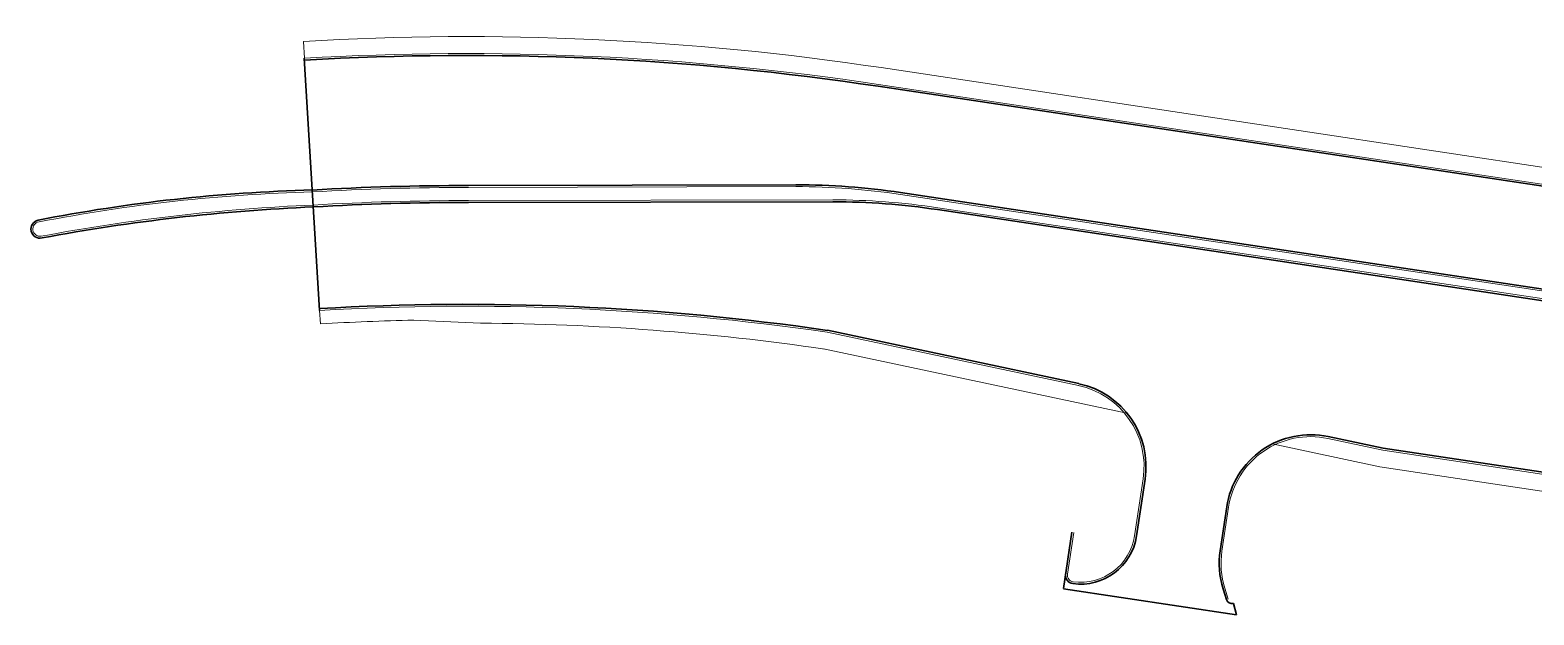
# Model space of a CAD drawing. Extents: x 2536801 to 2538856, y 7112140 to 7131569.
# Drawn here: x 2536801 to 2537332, y 7115363 to 7115570 of the extents above; entities that cross this region are included whole.
import ezdxf

# ---------------------------------------------------------------- set-up
doc = ezdxf.new("R2010")
doc.units = 0
doc.header["$LTSCALE"] = 100
doc.header["$MEASUREMENT"] = 0
for name, color, linetype, lineweight in [('D_BOC_MISC', 6, 'Continuous', 13), ('D_BOC_XST', 4, 'Continuous', 13), ('D_DRVWY_1', 6, 'Continuous', 30), ('D_FOC_XST', 4, 'Continuous', 30)]:
    doc.layers.add(name, color=color, linetype=linetype, lineweight=lineweight)

msp = doc.modelspace()

# ---------------------------------------------------------------- linework, layer by layer
at = {"layer": 'D_BOC_MISC'}
for p, q in [((2536897.47, 7115565.98), (2536897.82, 7115559.99)), ((2537101.7, 7115556.68), (2537498.73, 7115496.9)), ((2536903.22, 7115470.82), (2536903.5, 7115466.08)), ((2536960.1, 7115466.31), (2536936.46, 7115467.38)), ((2537081.3, 7115457.27), (2537188.61, 7115434.49)), ((2537239.92, 7115423.6), (2537277.97, 7115415.53)), ((2537277.97, 7115415.53), (2537493.35, 7115383.1))]:
    msp.add_line(p, q, dxfattribs=at)
at = {"layer": 'D_BOC_MISC', "extrusion": (0, 0, -1)}
for radius, start, end in [(985.67, 86.65631, 98.56182), (885.58, 86.66911, 88.80347), (884.33, 90.33346, 98.24211)]:
    msp.add_arc((-2536954.96, 7114581.99), radius, start, end, dxfattribs=at)
at = {"layer": 'D_BOC_XST', "lineweight": 0}
for p, q in [((2537100.79, 7115550.75), (2537497.83, 7115490.97)), ((2536955.81, 7115514.33), (2537071.6, 7115514.61)), ((2536955.81, 7115509.66), (2537084.66, 7115509.93)), ((2537108.5, 7115511.83), (2537593.33, 7115438.84)), ((2537121.76, 7115507.14), (2537592.94, 7115436.2)), ((2537082.57, 7115463.13), (2537171.41, 7115444.28)), ((2537259.61, 7115425.56), (2537279.04, 7115421.43)), ((2537279.04, 7115421.43), (2537494.25, 7115389.04))]:
    msp.add_line(p, q, dxfattribs=at)
at = {"layer": 'D_BOC_XST', "lineweight": 0, "extrusion": (0, 0, -1)}
for centre, radius, start, end in [((-2536954.96, 7114581.99), 979.67, 86.65631, 98.56104), ((-2536954.96, 7114581.99), 932.33, 86.6627, 90.05264), ((-2536954.96, 7114581.99), 927.67, 86.66358, 90.05265), ((-2537084.44, 7115259.26), 250.67, 90.0502, 98.5614), ((-2536954.96, 7114581.99), 890.33, 86.66911, 98.24071)]:
    msp.add_arc(centre, radius, start, end, dxfattribs=at)
at = {"layer": 'D_BOC_XST'}
for centre, radius, start, end in [((2536915.75, 7114930.82), 582.12, 91.48275, 101.06404), ((2536929.4, 7114835.21), 673.48, 92.41968, 100.66241)]:
    msp.add_arc(centre, radius, start, end, dxfattribs=at)
at = {"layer": 'D_BOC_XST', "lineweight": 0}
msp.add_arc((2537071.38, 7115265.28), 249.33, 81.4386, 89.9498, dxfattribs=at)
at = {"layer": 'D_BOC_XST', "extrusion": (0, 0, -1)}
msp.add_arc((-2536804.42, 7115499.59), 2.56, 261.6334, 81.3486, dxfattribs=at)
at = {"layer": 'D_DRVWY_1', "lineweight": 0}
for p, q in [((2537191.31, 7115391.16), (2537194.33, 7115411.22)), ((2537222.18, 7115385.75), (2537224.51, 7115401.23)), ((2537167.56, 7115377.55), (2537169.79, 7115392.33)), ((2537224.4, 7115368.77), (2537223.19, 7115372.63))]:
    msp.add_line(p, q, dxfattribs=at)
at = {"layer": 'D_DRVWY_1'}
for p, q in [((2537191.97, 7115391.07), (2537194.99, 7115411.12)), ((2537221.52, 7115385.85), (2537223.85, 7115401.33)), ((2537166.13, 7115372.49), (2537169.13, 7115392.43)), ((2537227.35, 7115363.15), (2537166.11, 7115372.37)), ((2537223.77, 7115368.57), (2537222.56, 7115372.43)), ((2537226.21, 7115367.24), (2537227.35, 7115363.15))]:
    msp.add_line(p, q, dxfattribs=at)
at = {"layer": 'D_DRVWY_1', "lineweight": 0, "extrusion": (0, 0, -1)}
for centre, radius, start, end in [((-2537165.32, 7115415.58), 29.33, 101.9827, 188.5614), ((-2537253.52, 7115396.86), 29.33, 8.5614, 101.9827), ((-2537251.19, 7115381.38), 29.33, 342.6317, 8.5614), ((-2537169.87, 7115377.2), 2.33, 277.8517, 8.5614)]:
    msp.add_arc(centre, radius, start, end, dxfattribs=at)
at = {"layer": 'D_DRVWY_1', "extrusion": (0, 0, -1)}
for centre, radius, start, end in [((-2537165.32, 7115415.58), 30, 101.9827, 188.5614), ((-2537253.52, 7115396.86), 30, 8.5614, 101.9827), ((-2537251.19, 7115381.38), 30, 342.6317, 8.5614), ((-2537169.87, 7115377.2), 3, 277.8517, 8.5614), ((-2537225.67, 7115369.16), 2, 254.4249, 342.6317)]:
    msp.add_arc(centre, radius, start, end, dxfattribs=at)
at = {"layer": 'D_DRVWY_1'}
msp.add_arc((2537172.19, 7115394.04), 20, 262.1483, 351.4386, dxfattribs=at)
at = {"layer": 'D_DRVWY_1', "lineweight": 0}
msp.add_arc((2537172.19, 7115394.04), 19.33, 262.1483, 351.4386, dxfattribs=at)
at = {"layer": 'D_FOC_XST'}
for p, q in [((2536897.81, 7115559.99), (2536903.23, 7115470.82)), ((2537100.71, 7115550.08), (2537497.73, 7115490.31)), ((2536955.81, 7115514.99), (2537071.6, 7115515.28)), ((2537108.6, 7115512.49), (2537593.43, 7115439.5)), ((2536955.81, 7115508.99), (2537084.66, 7115509.26)), ((2537121.66, 7115506.48), (2537592.84, 7115435.54)), ((2537082.69, 7115463.79), (2537171.55, 7115444.93)), ((2537259.75, 7115426.21), (2537279.16, 7115422.09)), ((2537279.16, 7115422.09), (2537494.34, 7115389.7))]:
    msp.add_line(p, q, dxfattribs=at)
at = {"layer": 'D_FOC_XST', "extrusion": (0, 0, -1)}
for centre, radius, start, end in [((-2536954.96, 7114581.99), 979, 86.65631, 98.56182), ((-2536954.96, 7114581.99), 933, 86.6627, 90.05264), ((-2536954.96, 7114581.99), 927, 86.66358, 90.05265), ((-2537084.44, 7115259.26), 250, 90.0502, 98.5614), ((-2536804.42, 7115499.59), 3.23, 257.3104, 76.7659), ((-2536954.96, 7114581.99), 891, 86.66911, 98.24211)]:
    msp.add_arc(centre, radius, start, end, dxfattribs=at)
at = {"layer": 'D_FOC_XST'}
for centre, radius, start, end in [((2536915.75, 7114930.82), 582.79, 91.48503, 101.08663), ((2537071.38, 7115265.28), 250, 81.4386, 89.9498), ((2536929.4, 7114835.21), 672.81, 92.41864, 100.64397)]:
    msp.add_arc(centre, radius, start, end, dxfattribs=at)

doc.saveas('drawing.dxf')
